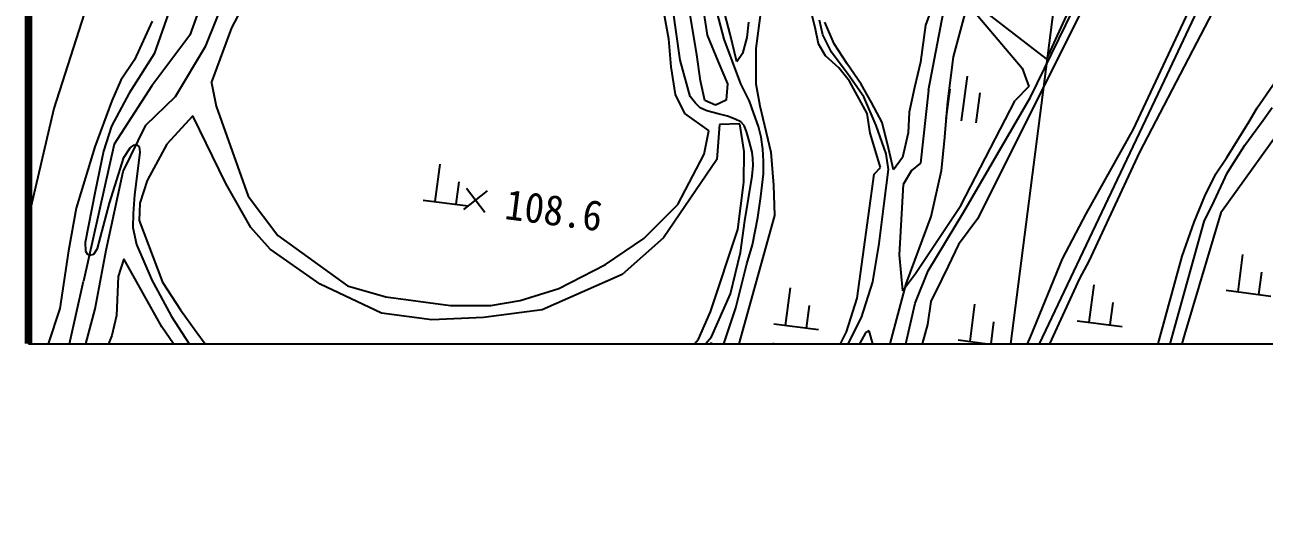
# Model space of a CAD drawing. Header units: millimetres. Extents: x 3302 to 4098, y 1103 to 1809.
# Drawn here: x 3641.4 to 3723.7, y 1389.7 to 1421.8 of the extents above; entities that cross this region are included whole.
import ezdxf
from ezdxf.xclip import XClip

# ---------------------------------------------------------------- set-up
doc = ezdxf.new("R2010")
doc.units = ezdxf.units.MM
doc.header["$LTSCALE"] = 10
doc.header["$MEASUREMENT"] = 0
doc.header["$XCLIPFRAME"] = 2
doc.linetypes.add('A-CENTR01', pattern=[2, 1.25, -0.25, 0.25, -0.25])
doc.layers.add('TN-MACL', color=6, linetype='A-CENTR01')
doc.layers.add('TZ-BASE', color=253, linetype='Continuous')
doc.layers.add('TX-PAPR', color=2, linetype='Continuous', plot=False)
doc.styles.add('ENG', font='GulimChe.ttf')

# ---------------------------------------------------------------- blocks, each defined once
blk = doc.blocks.new('JD-FGHFFJ4HDG')
at = {"layer": 'TZ-BASE'}
for p, q in [((40.022, -270.976), (109.75, 271.654)), ((73.659, -45.408, 113.637), (63.021, -66.697, 113.637)), ((73.368, -60.761, 113.637), (79.112, -48.489, 113.637)), ((4.863, -49.433, 111), (1.678, -59.381, 111)), ((66.522, -58.641, 113), (70.867, -49.738, 113)), ((9.803, -51.625, 109), (8.333, -55.758, 109)), ((11.759, -55.228, 104.948), (13.149, -51.786, 104.948)), ((61.316, -51.206, 111.755), (65.955, -56.718, 111.755)), ((61.402, -55.97, 112), (62.656, -51.335, 112)), ((69.771, -51.319, 113.107), (67.58, -56.106, 113.107)), ((79.61, -51.039, 114.25), (73.757, -62.293, 114.25)), ((11.592, -52.049, 108.768), (10.703, -54.53, 108.768)), ((13.49, -54.046, 108.727), (14.53, -52.04, 108.727)), ((43.264, -56.191, 109), (42.749, -52.575, 109)), ((52.214, -54.009, 110.793), (51.77, -52.275, 110.793)), ((60.27, -51.88, 111.347), (59.551, -53.865, 111.347)), ((59.748, -58.182, 111.755), (60.956, -51.876, 111.755)), ((67.58, -56.106, 113.107), (62.558, -52.235, 113.107)), ((75.406, -57.536, 114), (77.77, -52.564, 114)), ((42.176, -53.061, 108.727), (42.489, -54.777, 108.727)), ((44.375, -55.825, 109.735), (43.852, -52.75, 109.735)), ((44.784, -52.811, 109.735), (45.058, -54.528, 109.735)), ((46.182, -54.792, 110), (45.624, -52.696, 110)), ((46.588, -54.469, 110.621), (46.109, -52.683, 110.621)), ((48.613, -52.896, 110.793), (48.289, -55.418, 110.793)), ((8.208, -53.594, 110), (7.037, -56.168, 110)), ((12.156, -57.698, 108.727), (13.49, -54.046, 108.727)), ((47.787, -53.664, 110.621), (47.692, -54.679, 110.621)), ((52.451, -55.1, 110.793), (52.214, -54.009, 110.793)), ((52.732, -54.504, 111), (52.521, -53.524, 111)), ((53.495, -55.109, 111.347), (52.875, -53.655, 111.347)), ((59.551, -53.865, 111.347), (59.227, -56.309, 111.347)), ((10.703, -54.53, 108.768), (8.177, -57.885, 108.768)), ((42.489, -54.777, 108.727), (42.651, -56.624, 108.727)), ((45.058, -54.528, 109.735), (45.779, -56.299, 109.735)), ((47.296, -57.753, 110), (46.182, -54.792, 110)), ((47.031, -56.297, 110.621), (46.588, -54.469, 110.621)), ((47.692, -54.679, 110.621), (47.399, -55.749, 110.621)), ((52.913, -55.889, 110.793), (52.451, -55.1, 110.793)), ((53.315, -55.644, 111), (52.732, -54.504, 111)), ((54.348, -56.426, 111.347), (53.495, -55.109, 111.347)), ((8.333, -55.758, 109), (6.682, -58.364, 109)), ((9.757, -58.589, 104.948), (11.759, -55.228, 104.948)), ((44.609, -57.546, 109.735), (44.375, -55.825, 109.735)), ((47.399, -55.749, 110.621), (47.031, -56.297, 110.621)), ((48.289, -55.418, 110.793), (48.281, -57.755, 110.793)), ((53.787, -56.692, 110.793), (52.913, -55.889, 110.793)), ((54.413, -57.131, 111), (53.315, -55.644, 111)), ((7.037, -56.168, 110), (6.137, -57.507, 110)), ((42.651, -56.624, 108.727), (42.932, -58.464, 108.727)), ((43.934, -58.602, 109), (43.264, -56.191, 109)), ((45.779, -56.299, 109.735), (46.399, -57.753, 109.735)), ((54.501, -57.587, 110.793), (53.787, -56.692, 110.793)), ((55.284, -57.778, 111.347), (54.348, -56.426, 111.347)), ((59.227, -56.309, 111.347), (58.811, -57.992, 111.347)), ((61.024, -58.934, 112), (61.402, -55.97, 112)), ((65.955, -56.718, 111.755), (66.399, -57.94, 111.755)), ((81.557, -59.356, 114.25), (83.837, -56.047, 114.25)), ((6.137, -57.507, 110), (5.524, -58.883, 110)), ((44.897, -58.86, 109.735), (44.609, -57.546, 109.735)), ((55.457, -58.611, 111), (54.413, -57.131, 111)), ((55.669, -59.725, 110.793), (54.501, -57.587, 110.793)), ((62.305, -57.238, 112.039), (61.922, -60.213, 112.039)), ((66.821, -75.638, 114), (75.406, -57.536, 114)), ((6.682, -58.364, 109), (5.514, -60.559, 109)), ((8.177, -57.885, 108.768), (5.685, -61.762, 108.768)), ((12.156, -57.698, 108.727), (12.464, -59.235, 108.727)), ((46.399, -57.753, 109.735), (46.309, -58.848, 109.735)), ((47.857, -58.91, 110), (47.296, -57.753, 110)), ((48.281, -57.755, 110.793), (48.542, -59.214, 110.793)), ((55.969, -58.984, 111.347), (55.284, -57.778, 111.347)), ((58.811, -57.992, 111.347), (58.473, -59.629, 111.347)), ((59.748, -58.182, 111.755), (59.209, -63.015, 111.755)), ((60.93, -60.086, 112.039), (61.185, -58.102, 112.039)), ((62.914, -60.341, 112.039), (63.169, -58.357, 112.039)), ((66.399, -57.94, 111.755), (65.493, -58.866, 111.755)), ((5.524, -58.883, 110), (4.403, -61.94, 110)), ((7.782, -60.495, 104.948), (9.757, -58.589, 104.948)), ((12.464, -59.235, 108.727), (14.582, -65.204, 108.727)), ((42.932, -58.464, 108.727), (43.539, -59.716, 108.727)), ((44.275, -59.042, 109), (43.934, -58.602, 109)), ((44.586, -59.339, 109), (44.275, -59.042, 109)), ((45.604, -59.177, 109.735), (44.897, -58.86, 109.735)), ((46.309, -58.848, 109.735), (45.604, -59.177, 109.735)), ((48.162, -59.723, 110), (47.857, -58.91, 110)), ((48.542, -59.214, 110.793), (49.279, -62.281, 110.793)), ((56.279, -60.51, 111), (55.457, -58.611, 111)), ((56.661, -60.313, 111.347), (55.969, -58.984, 111.347)), ((60.801, -61.54, 112), (61.024, -58.934, 112)), ((61.897, -65.829, 111.755), (65.493, -58.866, 111.755)), ((62.103, -66.237, 113), (66.522, -58.641, 113)), ((84.59, -58.744, 115.293), (79.149, -66.322, 115.293)), ((1.678, -59.381, 111), (0, -66.593, 111)), ((10.907, -59.872, 108.871), (9.186, -61.75, 108.871)), ((13.091, -64.36, 108.871), (10.907, -59.872, 108.871)), ((43.539, -59.716, 108.727), (45.167, -60.874, 108.727)), ((45.029, -59.548, 109), (44.586, -59.339, 109)), ((45.779, -59.735, 109), (45.029, -59.548, 109)), ((46.394, -59.905, 109), (45.779, -59.735, 109)), ((46.901, -60.092, 109), (46.394, -59.905, 109)), ((48.46, -60.596, 110), (48.162, -59.723, 110)), ((55.878, -61.022, 110.793), (55.669, -59.725, 110.793)), ((58.473, -59.629, 111.347), (58.402, -61.006, 111.347)), ((81.042, -60.251, 114.25), (81.557, -59.356, 114.25)), ((81.968, -60.159, 115), (82.555, -59.319, 115)), ((5.514, -60.559, 109), (4.97, -62.232, 109)), ((6.288, -63.581, 104.948), (7.782, -60.495, 104.948)), ((44.859, -62.411, 108.727), (45.167, -60.874, 108.727)), ((45.877, -60.458, 108.871), (45.703, -62.765, 108.871)), ((47.228, -60.408, 108.871), (45.877, -60.458, 108.871)), ((47.287, -60.278, 109), (46.901, -60.092, 109)), ((47.513, -62.235, 108.871), (47.228, -60.408, 108.871)), ((47.514, -60.519, 109), (47.287, -60.278, 109)), ((47.675, -60.919, 109), (47.514, -60.519, 109)), ((48.629, -61.285, 110), (48.46, -60.596, 110)), ((56.935, -62.389, 111), (56.279, -60.51, 111)), ((57.095, -62.021, 111.347), (56.661, -60.313, 111.347)), ((70.216, -66.383, 113.637), (73.368, -60.761, 113.637)), ((79.561, -62.646, 114.25), (81.042, -60.251, 114.25)), ((80.749, -61.834, 115), (81.968, -60.159, 115)), ((47.837, -61.547, 109), (47.675, -60.919, 109)), ((48.031, -62.285, 109), (47.837, -61.547, 109)), ((48.754, -62.089, 110), (48.629, -61.285, 110)), ((56.563, -63.314, 110.793), (55.878, -61.022, 110.793)), ((58.402, -61.006, 111.347), (58.025, -62.646, 111.347)), ((60.616, -63.506, 112), (60.801, -61.54, 112)), ((4.403, -61.94, 110), (3.154, -65.998, 110)), ((5.685, -61.762, 108.768), (3.641, -70.851, 108.768)), ((4.97, -62.232, 109), (4.431, -64.892, 109)), ((6.332, -62.637, 109), (6.743, -62, 109)), ((6.743, -62, 109), (6.994, -61.835, 109)), ((6.994, -61.835, 109), (7.165, -61.791, 109)), ((7.165, -61.791, 109), (7.342, -61.945, 109)), ((7.398, -62.281, 109), (7.235, -63.543, 109)), ((7.342, -61.945, 109), (7.398, -62.281, 109)), ((9.186, -61.75, 108.871), (7.872, -64.174, 108.871)), ((43.114, -65.766, 108.727), (44.859, -62.411, 108.727)), ((47.485, -64.287, 108.871), (47.513, -62.235, 108.871)), ((48.085, -62.686, 109), (48.031, -62.285, 109)), ((48.803, -62.884, 110), (48.754, -62.089, 110)), ((49.279, -62.281, 110.793), (49.467, -64.483, 110.793)), ((57.095, -63.437, 111), (56.935, -62.389, 111)), ((57.432, -63.452, 111.347), (57.095, -62.021, 111.347)), ((73.757, -62.293, 114.25), (70.384, -69.529, 114.25)), ((79.6, -63.649, 115), (80.749, -61.834, 115)), ((5.383, -65.672, 109), (6.332, -62.637, 109)), ((27.002, -65.568, 108.888), (27.32, -63.088, 108.888)), ((45.703, -62.765, 108.871), (42.153, -67.962, 108.871)), ((48.03, -63.884, 109), (48.113, -63.175, 109)), ((48.113, -63.175, 109), (48.085, -62.686, 109)), ((48.798, -63.731, 110), (48.803, -62.884, 110)), ((56.142, -63.752, 110.793), (56.563, -63.314, 110.793)), ((58.025, -62.646, 111.347), (57.432, -63.452, 111.347)), ((59.209, -63.015, 111.755), (58.626, -63.504, 111.755)), ((78.813, -63.72, 114.25), (79.561, -62.646, 114.25)), ((5.144, -68.783, 104.948), (6.288, -63.581, 104.948)), ((7.235, -63.543, 109), (7.032, -65.128, 109)), ((7.872, -64.174, 108.871), (7.398, -65.681, 108.871)), ((47.563, -66.849, 109), (48.03, -63.884, 109)), ((48.605, -65.227, 110), (48.798, -63.731, 110)), ((55.008, -71.986, 110.793), (56.142, -63.752, 110.793)), ((56.804, -65.702, 111), (57.095, -63.437, 111)), ((58.626, -63.504, 111.755), (58.074, -64.444, 111.755)), ((59.917, -66.562, 112), (60.616, -63.506, 112)), ((78.091, -65.203, 114.25), (78.813, -63.72, 114.25)), ((78.703, -65.539, 115), (79.6, -63.649, 115)), ((4.431, -64.892, 109), (3.763, -68.292, 109)), ((14.762, -67.282, 108.871), (13.091, -64.36, 108.871)), ((28.39, -65.746, 108.888), (28.581, -64.258, 108.888)), ((28.897, -66.082, 108.582), (30.48, -64.859, 108.582)), ((29.077, -64.679, 108.582), (30.299, -66.262, 108.582)), ((47.079, -67.43, 108.871), (47.485, -64.287, 108.871)), ((49.467, -64.483, 110.793), (49.517, -66.488, 110.793)), ((58.074, -64.444, 111.755), (57.809, -69.094, 111.755)), ((4.567, -68.691, 109), (5.383, -65.672, 109)), ((7.032, -65.128, 109), (6.939, -66.365, 109)), ((7.398, -65.681, 108.871), (7.352, -66.832, 108.871)), ((14.582, -65.204, 108.727), (16.56, -67.819, 108.727)), ((26.208, -65.466, 108.888), (29.184, -65.848, 108.888)), ((40.845, -68.008, 108.727), (43.114, -65.766, 108.727)), ((48.426, -66.62, 110), (48.605, -65.227, 110)), ((56.465, -68.344, 111), (56.804, -65.702, 111)), ((77.386, -66.931, 114.25), (78.091, -65.203, 114.25)), ((78.049, -66.894, 115), (78.703, -65.539, 115)), ((3.154, -65.998, 110), (2.643, -68.842, 110)), ((6.939, -66.365, 109), (6.919, -67.283, 109)), ((49.517, -66.488, 110.793), (44.847, -83.262, 110.793)), ((48.054, -68.438, 110), (48.426, -66.62, 110)), ((58.268, -71.031, 112), (59.917, -66.562, 112)), ((58.875, -70.335, 111.755), (61.897, -65.829, 111.755)), ((59.73, -70.161, 113), (62.103, -66.237, 113)), ((68.651, -69.357, 113.637), (70.216, -66.383, 113.637)), ((79.149, -66.322, 115.293), (76.735, -74.395, 115.293)), ((6.919, -67.283, 109), (7.165, -68.411, 109)), ((7.352, -66.832, 108.871), (8.893, -70.912, 108.871)), ((16.046, -68.714, 108.871), (14.762, -67.282, 108.871)), ((45.269, -72.879, 108.871), (47.079, -67.43, 108.871)), ((47.265, -68.943, 109), (47.563, -66.849, 109)), ((63.021, -66.697, 113.637), (61.742, -68.422, 113.637)), ((74.905, -78.132, 115), (78.049, -66.894, 115)), ((76.594, -69.198, 114.25), (77.386, -66.931, 114.25)), ((3.763, -68.292, 109), (3.79, -68.854, 109)), ((16.56, -67.819, 108.727), (21.17, -71.162, 108.727)), ((38.295, -69.736, 108.727), (40.845, -68.008, 108.727)), ((42.153, -67.962, 108.871), (39.404, -70.4, 108.871)), ((2.643, -68.842, 110), (2.073, -72.655, 110)), ((3.79, -68.854, 109), (3.899, -69.033, 109)), ((3.899, -69.033, 109), (4.052, -69.118, 109)), ((4.052, -69.118, 109), (4.323, -69.054, 109)), ((4.323, -69.054, 109), (4.567, -68.691, 109)), ((4.42, -72.685, 109.402), (5.144, -68.783, 109.402)), ((7.165, -68.411, 109), (8.133, -70.68, 109)), ((19.357, -71.036, 108.871), (16.046, -68.714, 108.871)), ((46.596, -71.68, 109), (47.265, -68.943, 109)), ((47.684, -69.704, 110), (48.054, -68.438, 110)), ((56.059, -70.9, 111), (56.465, -68.344, 111)), ((57.809, -69.094, 111.755), (58.01, -71.499, 111.755)), ((61.742, -68.422, 113.637), (61.058, -69.862, 113.637)), ((80.296, -71.558), (80.615, -69.078)), ((6.33, -69.36, 109.361), (5.958, -70.533, 109.361)), ((8.844, -73.867, 109.361), (6.33, -69.36, 109.361)), ((35.203, -71.335, 108.727), (38.295, -69.736, 108.727)), ((46.964, -72.617, 110), (47.684, -69.704, 110)), ((61.058, -69.862, 113.637), (60.623, -70.711, 113.637)), ((66.532, -74.5, 113.637), (68.651, -69.357, 113.637)), ((70.384, -69.529, 114.25), (69.764, -70.677, 114.25)), ((74.713, -76.047, 114.25), (76.594, -69.198, 114.25)), ((5.958, -70.533, 109.361), (5.843, -73.123, 109.361)), ((8.133, -70.68, 109), (8.139, -70.689, 109)), ((8.139, -70.689, 109), (9.488, -73.193, 109)), ((39.404, -70.4, 108.871), (34.109, -72.761, 108.871)), ((58.01, -71.499, 111.755), (58.875, -70.335, 111.755)), ((58.863, -72.311, 113), (59.73, -70.161, 113)), ((60.623, -70.711, 113.637), (59.901, -72.194, 113.637)), ((69.764, -70.677, 114.25), (64.874, -81.372, 114.25)), ((81.685, -71.736), (81.876, -70.249)), ((2.348, -76.677, 108.768), (3.641, -70.851, 108.768)), ((8.893, -70.912, 108.871), (10.082, -72.76, 108.871)), ((23.422, -72.98, 108.871), (19.357, -71.036, 108.871)), ((21.17, -71.162, 108.727), (23.719, -71.894, 108.727)), ((32.631, -72.121, 108.727), (35.203, -71.335, 108.727)), ((50.262, -73.779, 110.382), (50.58, -71.299, 110.382)), ((55.296, -73.257, 111), (56.059, -70.9, 111)), ((56.948, -75.925, 112), (58.268, -71.031, 112)), ((70.421, -73.578), (70.739, -71.098)), ((79.503, -71.456), (82.478, -71.838)), ((23.719, -71.894, 108.727), (28.021, -72.469, 108.727)), ((30.685, -72.455, 108.727), (32.631, -72.121, 108.727)), ((45.335, -74.543, 109), (46.596, -71.68, 109)), ((54.295, -74.207, 110.793), (55.008, -71.986, 110.793)), ((57.979, -76.132, 113), (58.863, -72.311, 113)), ((59.901, -72.194, 113.637), (59.675, -73.725, 113.637)), ((62.51, -74.851, 113.02), (62.829, -72.371, 113.02)), ((71.809, -73.756), (72.001, -72.269)), ((2.073, -72.655, 110), (0, -78.989, 110)), ((3.238, -77.11, 109.402), (4.42, -72.685, 109.402)), ((5.843, -73.123, 109.361), (5.522, -74.457, 109.361)), ((9.488, -73.193, 109), (11.847, -76.809, 109)), ((10.082, -72.76, 108.871), (11.166, -74.246, 108.871)), ((26.772, -73.413, 108.871), (23.422, -72.98, 108.871)), ((28.021, -72.469, 108.727), (30.685, -72.455, 108.727)), ((34.109, -72.761, 108.871), (30.206, -73.267, 108.871)), ((44.048, -81.33, 110), (46.964, -72.617, 110)), ((44.487, -74.695, 108.871), (45.269, -72.879, 108.871)), ((51.65, -73.958, 110.382), (51.842, -72.47, 110.382)), ((11.11, -77.119, 109.361), (8.844, -73.867, 109.361)), ((30.206, -73.267, 108.871), (26.772, -73.413, 108.871)), ((49.468, -73.677, 110.382), (52.444, -74.059, 110.382)), ((53.442, -76.932, 111), (55.296, -73.257, 111)), ((59.675, -73.725, 113.637), (59.078, -75.857, 113.637)), ((63.899, -75.029, 113.02), (64.09, -73.542, 113.02)), ((69.627, -73.476), (72.603, -73.858)), ((5.522, -74.457, 109.361), (4.999, -75.845, 109.361)), ((11.166, -74.246, 108.871), (12.202, -75.652, 108.871)), ((40.241, -79.282, 108.871), (44.487, -74.695, 108.871)), ((42.01, -78.438, 109), (45.335, -74.543, 109)), ((55.571, -74.286, 111.571), (50.913, -82.689, 111.571)), ((53.141, -76.579, 110.793), (54.295, -74.207, 110.793)), ((55.808, -74.147, 111.571), (55.571, -74.286, 111.571)), ((56.396, -76.199, 111.571), (55.808, -74.147, 111.571)), ((61.717, -74.749, 113.02), (64.692, -75.131, 113.02)), ((63.709, -81.371, 113.637), (66.532, -74.5, 113.637)), ((76.735, -74.395, 115.293), (75.043, -80.412, 115.293)), ((45.326, -74.967, 109.361), (43.608, -77.5, 109.361)), ((44.969, -77, 109.361), (45.323, -74.926, 109.361)), ((45.323, -74.926, 109.361), (45.326, -74.967, 109.361)), ((49.397, -74.93, 110.77), (50.62, -76.513, 110.77))]:
    blk.add_line(p, q, dxfattribs=at)
at = {"layer": 'TZ-BASE', "style": 'ENG'}
blk.add_text('108.6', height=2, rotation=352.67756, dxfattribs=at).set_placement((31.544, -66.717, 108.582))

msp = doc.modelspace()

# ---------------------------------------------------------------- linework, layer by layer
at = {"layer": 'TN-MACL', "const_width": 0.5}
msp.add_lwpolyline([(3641.685, 1550.634), (3641.685, 1400.634)], dxfattribs=at)
at = {"layer": 'TX-PAPR', "flags": 128}
msp.add_lwpolyline([(3641.685, 1400.634), (3841.421, 1400.634), (3841.945, 1550.634), (3641.685, 1550.634), (3641.685, 1400.634)], dxfattribs=at)

# ---------------------------------------------------------------- block references
at = {"layer": 'TZ-BASE'}
ref = msp.add_blockref('JD-FGHFFJ4HDG', (3641.685, 1475.634), dxfattribs=at)
XClip(ref).set_block_clipping_path([(0.0000000329, -75), (199.7365117409, -74.9999999125), (200.2608951615, 75.0000000877), (-0.0000000329, 75)])

doc.saveas('drawing.dxf')
